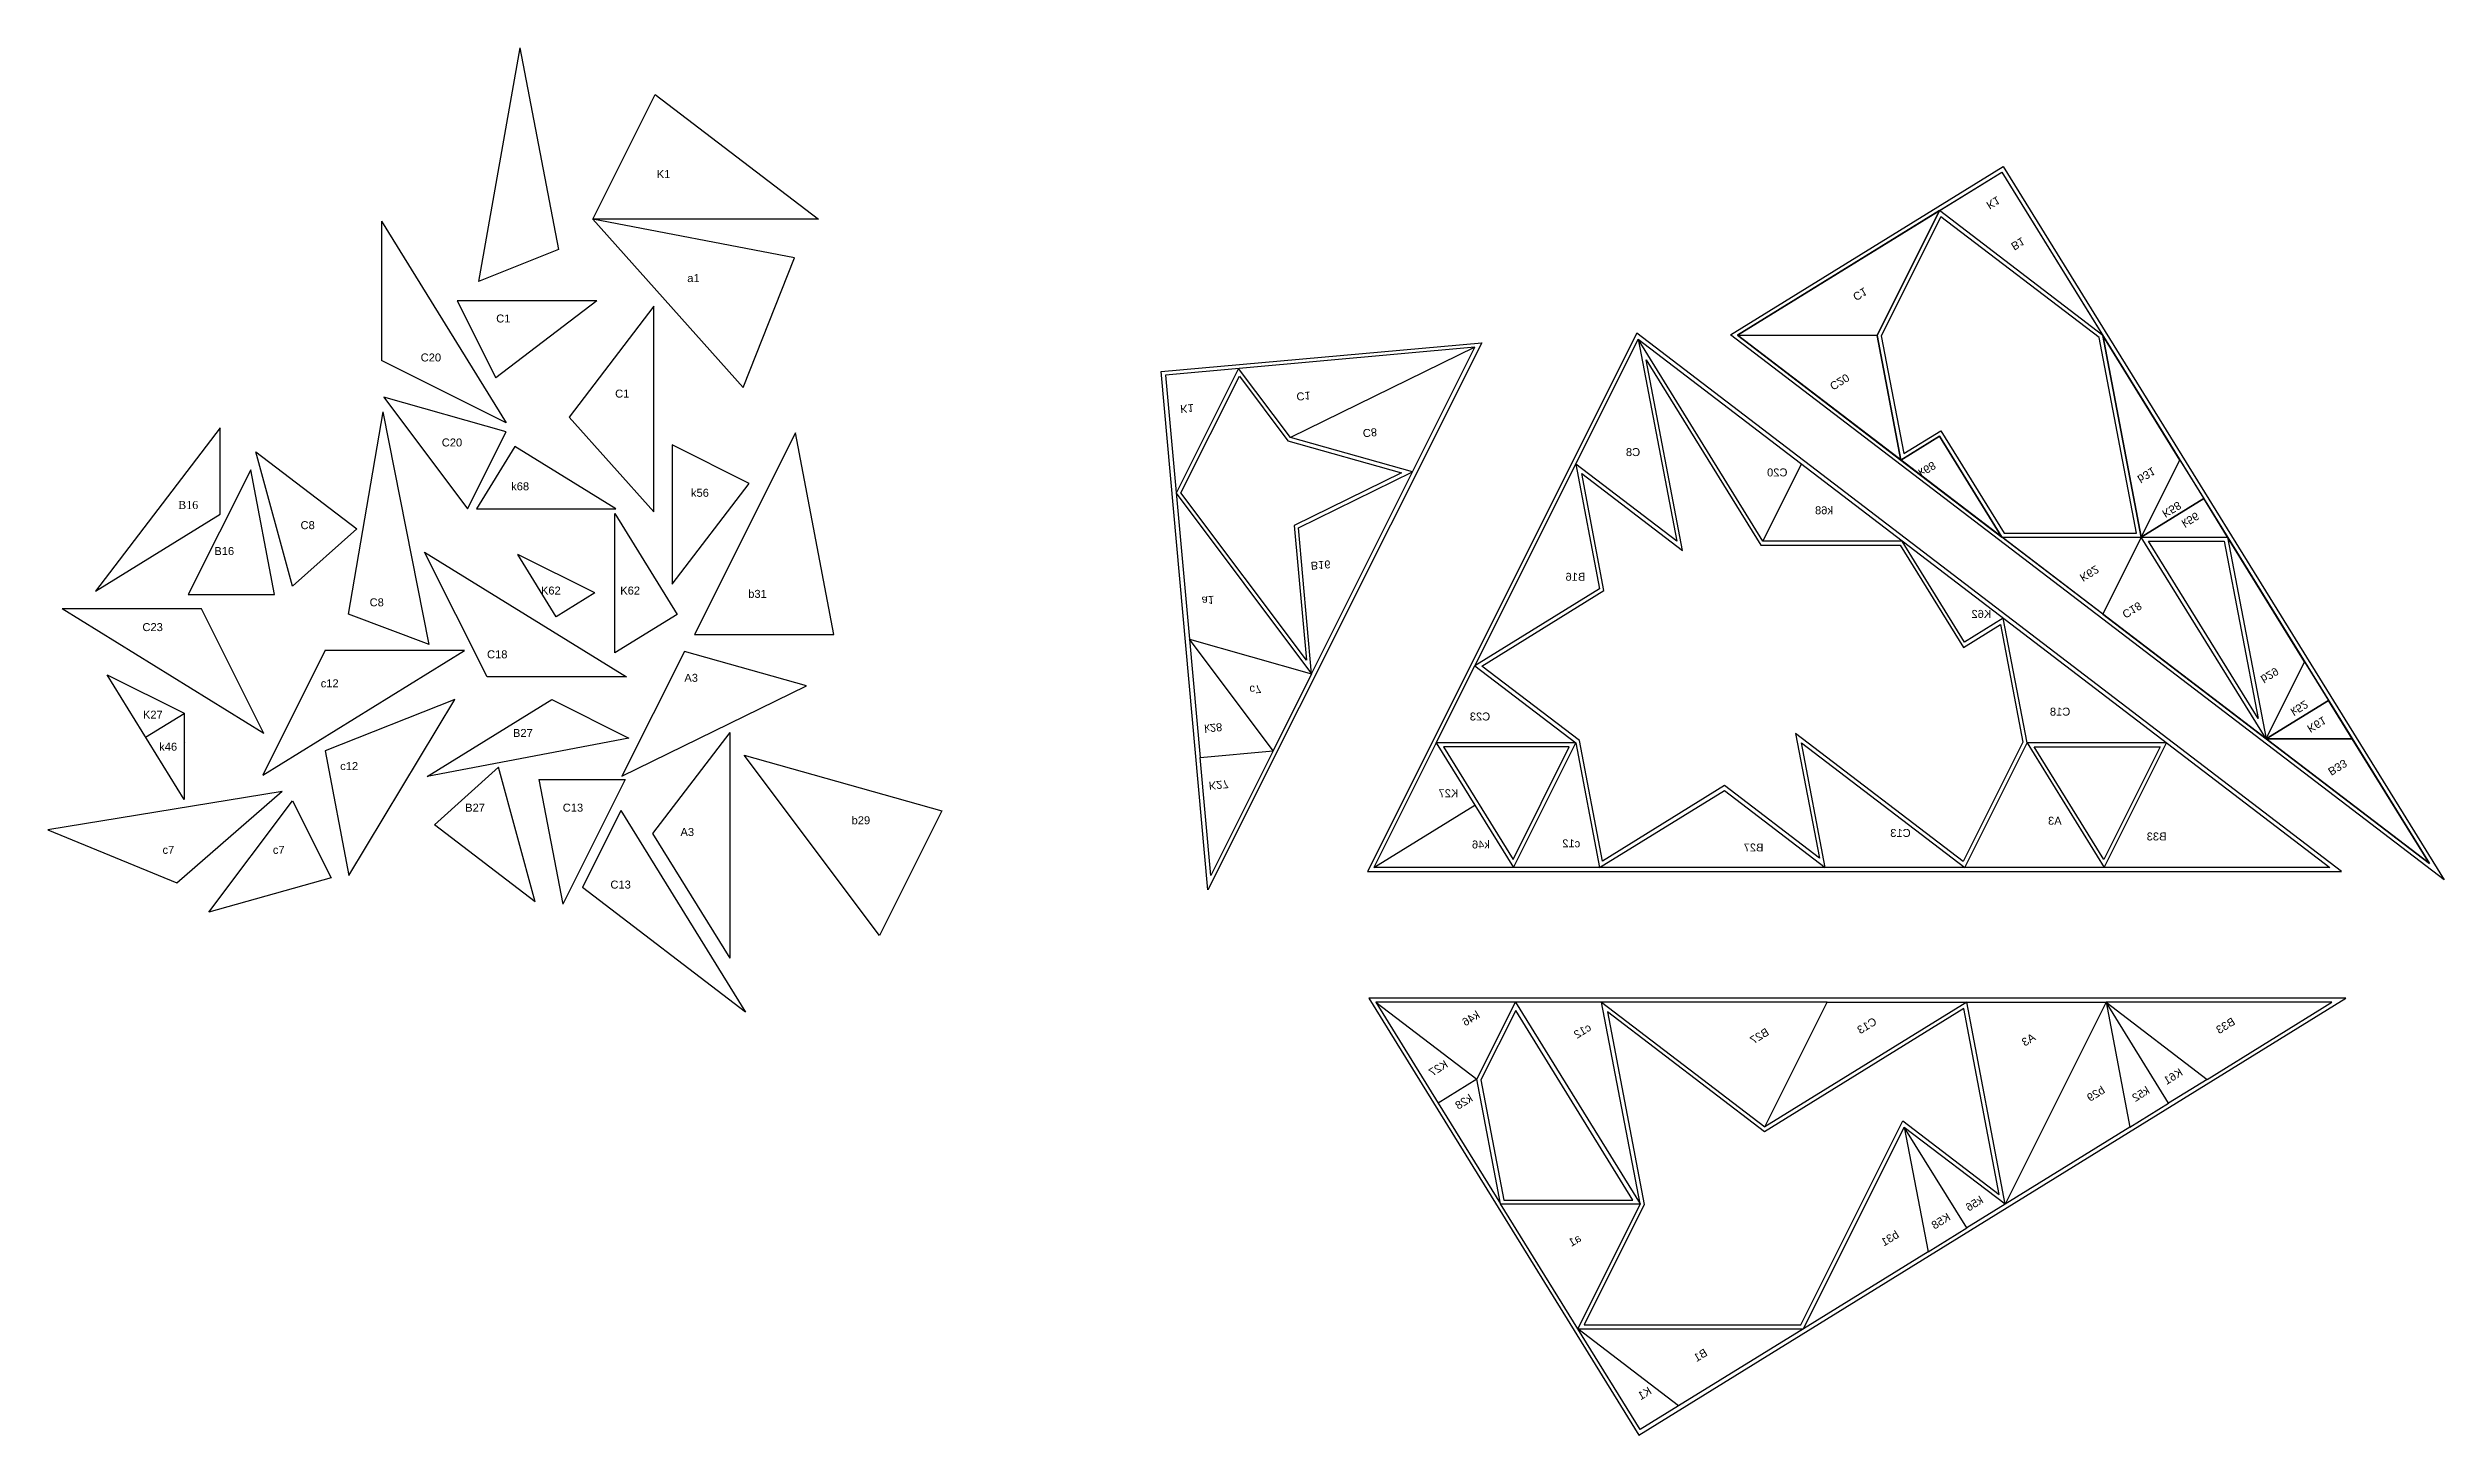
# Model space of a CAD drawing. Header units: inches. Extents: x -20.8 to 16.8, y -8.9 to 12.9.
import ezdxf

# ---------------------------------------------------------------- set-up
doc = ezdxf.new("R2010")
doc.units = ezdxf.units.IN
doc.header["$MEASUREMENT"] = 0
for name, color, linetype in [('cut', 4, 'Continuous'), ('engrave', 1, 'Continuous'), ('MUM', 2, 'Continuous')]:
    doc.layers.add(name, color=color, linetype=linetype)

msp = doc.modelspace()

# ---------------------------------------------------------------- linework, layer by layer
at = {"layer": 'cut'}
for p, q in [((-13.398, 12.866, 0), (-14.05, 9.2, 0)), ((-13.398, 12.866, 0), (-12.793, 9.699, 0)), ((-12.256, 10.175, 0), (-11.277, 12.132, 0)), ((-11.277, 12.132, 0), (-8.715, 10.175, 0)), ((5.597, 8.36, 0), (9.874, 11.002, 0)), ((9.874, 11.002, 0), (16.791, -0.193, 0.001)), ((-8.715, 10.175, 0), (-12.256, 10.175, 0)), ((-9.089, 9.57, 0), (-12.256, 10.175, 0)), ((-12.256, 10.175, 0), (-9.895, 7.536, 0)), ((8.897, 10.216, 0), (7.961, 8.345, 0.001)), ((11.38, 8.318, 0.001), (8.897, 10.216, 0)), ((-15.571, 10.146, 0), (-13.614, 6.979, 0)), ((-15.571, 10.146, 0), (-15.571, 7.958, 0)), ((-12.793, 9.699, 0), (-14.05, 9.2, 0)), ((-9.895, 7.536, 0), (-9.089, 9.57, 0)), ((-14.383, 8.898, 0), (-13.778, 7.688, 0)), ((-12.194, 8.898, 0), (-14.383, 8.898, 0)), ((-12.194, 8.898, 0), (-13.778, 7.688, 0)), ((-11.297, 8.811, 0), (-12.626, 7.072, 0)), ((-11.297, 5.586, 0.001), (-11.297, 8.81, 0.001)), ((4.124, 8.387, 0), (-0.101, -0.062, 0.001)), ((15.184, -0.062, 0.001), (4.124, 8.387, 0)), ((16.791, -0.193, 0.001), (5.597, 8.36, 0)), ((7.961, 8.345, 0.001), (8.313, 6.497, 0.001)), ((11.966, 5.249, 0.001), (11.38, 8.318, 0.001)), ((-13.614, 6.979, 0), (-15.571, 7.958, 0)), ((-3.336, 7.786, 0), (1.692, 8.239, 0)), ((1.692, 8.239, 0), (-2.603, -0.349, 0.001)), ((4.843, 4.976, 0), (4.271, 7.971, 0)), ((4.271, 7.971, 0), (6.069, 5.062, 0)), ((-2.603, -0.349, 0.001), (-3.336, 7.786, 0)), ((-3.028, 5.882, 0.001), (-2.111, 7.714, 0.001)), ((-2.111, 7.714, 0.001), (-1.348, 6.696, 0.001)), ((-16.091, 3.976, 0), (-15.544, 7.153, 0)), ((-14.825, 3.5, 0.022), (-15.544, 7.153, 0)), ((-15.532, 7.383, 0), (-14.219, 5.632, 0)), ((-13.614, 6.842, 0), (-15.532, 7.383, 0)), ((-18.102, 6.9, 0), (-20.058, 4.338, 0)), ((-18.101, 5.547, 0), (-18.102, 6.9, 0)), ((-14.219, 5.632, 0), (-13.614, 6.842, 0)), ((-11.297, 5.586, 0), (-12.626, 7.072, 0)), ((-9.077, 6.825, 0.001), (-10.661, 3.659, 0.001)), ((-8.473, 3.658, 0.001), (-9.077, 6.825, 0.001)), ((8.313, 6.497, 0.001), (8.894, 6.856, 0.001)), ((8.894, 6.856, 0.001), (9.887, 5.249, 0.001)), ((-17.541, 6.528, 0.001), (-15.958, 5.319, 0)), ((-16.966, 4.417, 0), (-17.541, 6.528, 0.001)), ((-13.477, 6.609, 0), (-14.082, 5.631, 0)), ((-11.894, 5.631, 0.001), (-13.477, 6.609, 0)), ((-9.802, 6.031, 0), (-11.011, 6.635, 0)), ((-11.011, 6.635, 0), (-11.011, 4.447, 0)), ((-1.348, 6.696, 0.001), (0.433, 6.194, 0.001)), ((-17.623, 6.245, 0), (-18.602, 4.288, 0)), ((-17.25, 4.288, 0), (-17.623, 6.245, 0)), ((-11.011, 4.447, 0.001), (-9.802, 6.031, 0)), ((0.433, 6.194, 0.001), (-1.249, 5.371, 0.001)), ((3.61, 4.347, 0), (3.26, 6.185, 0)), ((3.26, 6.185, 0), (4.843, 4.976, 0)), ((-1.059, 3.256, 0.001), (-3.028, 5.882, 0.001)), ((-20.058, 4.338, 0), (-18.101, 5.547, 0)), ((-15.958, 5.319, 0), (-16.966, 4.417, 0)), ((-14.082, 5.631, 0), (-11.894, 5.631, 0.001)), ((-11.911, 5.557, 0), (-10.932, 3.974, 0.001)), ((-11.911, 3.369, 0.001), (-11.911, 5.557, 0)), ((-1.249, 5.371, 0.001), (-1.059, 3.256, 0.001)), ((-14.894, 4.952, 0.001), (-11.727, 2.996, 0.001)), ((-13.915, 2.994, 0.001), (-14.894, 4.952, 0.001)), ((-12.83, 3.936, 0.001), (-13.433, 4.916, 0.001)), ((-12.225, 4.31, 0), (-13.433, 4.916, 0.001)), ((6.069, 5.062, 0), (8.255, 5.06, 0)), ((8.255, 5.06, 0), (9.249, 3.454, 0.001)), ((9.887, 5.249, 0.001), (11.966, 5.249, 0.001)), ((13.874, 2.342, 0.001), (12.154, 5.124, 0.001)), ((12.154, 5.124, 0.001), (13.341, 5.124, 0.001)), ((13.341, 5.124, 0.001), (13.874, 2.342, 0.001)), ((-18.602, 4.288, 0), (-17.25, 4.288, 0)), ((-12.225, 4.31, 0.001), (-12.83, 3.936, 0.001)), ((1.694, 3.162, 0), (3.61, 4.347, 0)), ((-17.417, 2.104, 0), (-20.583, 4.063, 0.001)), ((-18.395, 4.062, 0), (-20.583, 4.062, 0.001)), ((-17.417, 2.104, 0), (-18.395, 4.062, 0)), ((-14.825, 3.5, 0.022), (-16.091, 3.976, 0)), ((-10.932, 3.974, 0.001), (-11.911, 3.369, 0.001)), ((9.249, 3.454, 0.001), (9.83, 3.813, 0.001)), ((9.83, 3.813, 0.001), (10.184, 1.966, 0.001)), ((-16.456, 3.41, 0), (-17.435, 1.452, 0)), ((-17.435, 1.452, 0), (-14.268, 3.409, 0)), ((-14.268, 3.409, 0), (-16.456, 3.409, 0)), ((-10.819, 3.394, 0.001), (-11.798, 1.437, 0)), ((-8.901, 2.854, 0.001), (-10.819, 3.394, 0.001)), ((-10.661, 3.66, 0.001), (-8.473, 3.658, 0.001)), ((-19.875, 3.027, 0), (-18.665, 2.422, 0)), ((-18.666, 1.069, 0), (-19.875, 3.026, -0.001)), ((3.224, 1.993, 0), (1.694, 3.162, 0)), ((-14.422, 2.64, 0), (-16.456, 1.835, 0)), ((-16.083, -0.122, 0.001), (-14.422, 2.64, -0.001)), ((-14.855, 1.429, 0.001), (-12.898, 2.637, 0)), ((-11.727, 2.996, 0.001), (-13.915, 2.994, 0.001)), ((-12.898, 2.637, 0), (-11.689, 2.032, 0)), ((-11.798, 1.437, 0), (-8.901, 2.854, 0.001)), ((-19.271, 2.048, 0), (-18.666, 2.421, -0.001)), ((-18.665, 2.422, 0), (-18.666, 1.069, 0)), ((-18.644, 1.958, -0.001), (-18.645, 1.958, 0.001)), ((-18.644, 1.958, -0.001), (-18.645, 1.958, 0.001)), ((-11.689, 2.032, 0), (-14.855, 1.429, 0.001)), ((-11.311, 0.535, 0.001), (-10.102, 2.119, 0.001)), ((-10.102, -1.422, 0.001), (-10.102, 2.119, 0.001)), ((3.066, 1.895, 0), (1.091, 1.895, -0.001)), ((1.091, 1.895, -0.001), (2.183, 0.129, 0)), ((2.183, 0.129, 0), (3.066, 1.895, 0)), ((3.586, 0.101, 0), (3.224, 1.993, 0)), ((6.616, 2.106, 0), (6.99, 0.149, 0)), ((9.248, 0.096, 0), (6.616, 2.106, 0)), ((10.184, 1.966, 0.001), (9.248, 0.096, 0)), ((10.361, 1.895, 0.001), (12.335, 1.894, 0.002)), ((11.453, 0.129, 0.001), (10.361, 1.895, 0.001)), ((12.335, 1.894, 0.002), (11.453, 0.129, 0.001)), ((-16.456, 1.835, 0), (-16.083, -0.122, 0.001)), ((-14.741, 0.672, 0), (-13.733, 1.574, 0)), ((-13.158, -0.537, 0), (-13.733, 1.574, 0)), ((-7.756, -1.068, 0.001), (-9.88, 1.765, 0.001)), ((-9.88, 1.765, 0.001), (-6.777, 0.89, 0.001)), ((-20.805, 0.597, 0.001), (-17.131, 1.2, 0.001)), ((-18.781, -0.237, 0.001), (-17.131, 1.2, 0.001)), ((-13.101, 1.381, 0), (-12.727, -0.576, 0)), ((-13.101, 1.381, 0), (-11.748, 1.381, 0)), ((-11.748, 1.381, 0), (-12.727, -0.576, 0)), ((5.502, 1.286, 0), (3.586, 0.101, 0)), ((6.99, 0.149, 0), (5.502, 1.286, 0)), ((-18.28, -0.702, -0.001), (-16.967, 1.049, -0.001)), ((-16.967, 1.049, -0.001), (-16.362, -0.161, -0.001)), ((-11.814, 0.898, 0), (-12.419, -0.312, 0)), ((-11.814, 0.898, 0), (-9.857, -2.269, 0)), ((-6.777, 0.89, 0.001), (-7.756, -1.068, 0.001)), ((-20.804, 0.595, 0.001), (-18.781, -0.237, 0.001)), ((-13.158, -0.537, 0), (-14.741, 0.672, 0)), ((-10.102, -1.422, 0.001), (-11.311, 0.535, 0.001)), ((-16.362, -0.161, -0.001), (-18.28, -0.702, -0.001)), ((-9.857, -2.269, 0), (-12.419, -0.312, 0)), ((-0.101, -0.062, 0.001), (15.184, -0.062, 0.001)), ((15.25, -2.052, 0.001), (-0.081, -2.051, 0.001)), ((-0.081, -2.051, 0.001), (4.156, -8.908, 0.001)), ((2.225, -2.241, 0.001), (1.679, -3.332, 0.001)), ((4.064, -5.218, 0.001), (2.225, -2.241, 0.001)), ((4.156, -8.908, 0.001), (15.25, -2.052, 0.001)), ((9.256, -2.214, 0.001), (6.13, -4.146, 0.001)), ((9.813, -5.132, 0.001), (9.256, -2.214, 0.001)), ((6.13, -4.146, 0.001), (3.664, -2.262, 0.001)), ((3.664, -2.262, 0.001), (4.241, -5.289, 0.001)), ((1.679, -3.332, 0.001), (2.04, -5.218, 0.001)), ((6.7, -7.175, 0.001), (8.3, -3.976, 0.001)), ((8.3, -3.976, 0.001), (9.813, -5.132, 0.001)), ((2.04, -5.218, 0.001), (4.064, -5.218, 0.001)), ((4.241, -5.289, 0.001), (3.299, -7.175, 0.001)), ((3.299, -7.175, 0.001), (6.7, -7.175, 0.001))]:
    msp.add_line(p, q, dxfattribs=at)
at = {"layer": 'engrave'}
for p, q in [((8.875, 10.311, 0), (9.853, 10.916, 0)), ((9.853, 10.916, 0), (11.437, 8.353, 0.001)), ((8.875, 10.311, 0), (5.707, 8.355, 0)), ((7.896, 8.354, 0.001), (8.875, 10.311, 0)), ((11.437, 8.353, 0.001), (8.875, 10.311, 0)), ((3.167, 6.334, 0), (4.146, 8.292, 0)), ((4.146, 8.292, 0), (14.999, 0, 0.001)), ((6.103, 5.125, 0), (4.146, 8.292, 0)), ((4.146, 8.292, 0), (4.751, 5.125, 0)), ((5.707, 8.355, 0), (7.896, 8.354, 0.001)), ((5.707, 8.355, 0), (8.269, 6.397, 0.001)), ((8.269, 6.397, 0.001), (7.896, 8.354, 0.001)), ((11.437, 8.353, 0.001), (12.041, 5.187, 0.001)), ((12.646, 6.396, 0.001), (11.437, 8.353, 0.001)), ((1.586, 8.167, 0), (-3.268, 7.729, 0)), ((1.586, 8.167, 0), (-1.311, 6.751, 0.001)), ((-0.977, 3.043, 0.001), (1.586, 8.167, 0)), ((-3.268, 7.729, 0), (-2.894, 3.584, 0.001)), ((-2.122, 7.833, 0.001), (-3.101, 5.875, 0.001)), ((-1.311, 6.751, 0.001), (-2.122, 7.833, 0.001)), ((8.874, 6.77, 0.001), (8.269, 6.397, 0.001)), ((9.852, 5.186, 0.001), (8.874, 6.77, 0.001)), ((0.607, 6.21, 0.001), (-1.311, 6.751, 0.001)), ((8.269, 6.397, 0.001), (9.852, 5.186, 0.001)), ((12.041, 5.187, 0.001), (12.646, 6.396, 0.001)), ((12.646, 6.396, 0.001), (13.02, 5.792, 0.001)), ((-1.183, 5.334, 0.001), (0.607, 6.21, 0.001)), ((1.584, 3.167, 0), (3.167, 6.334, 0)), ((4.751, 5.125, 0), (3.167, 6.334, 0)), ((3.167, 6.334, 0), (3.541, 4.377, 0)), ((6.103, 5.125, 0), (6.708, 6.334, 0)), ((-3.101, 5.875, 0.001), (-0.977, 3.043, 0.001)), ((13.02, 5.792, 0.001), (12.041, 5.187, 0.001)), ((13.394, 5.187, 0.001), (13.02, 5.792, 0.001)), ((-0.977, 3.043, 0.001), (-1.183, 5.334, 0.001)), ((8.29, 5.123, 0), (6.103, 5.125, 0)), ((9.269, 3.54, 0.001), (8.29, 5.123, 0)), ((9.852, 5.186, 0.001), (12.041, 5.187, 0.001)), ((11.436, 3.978, 0.002), (9.852, 5.186, 0.001)), ((12.041, 5.187, 0.001), (11.436, 3.978, 0.002)), ((12.041, 5.187, 0.001), (13.394, 5.187, 0.001)), ((13.999, 2.021, 0.001), (12.041, 5.187, 0.001)), ((13.393, 5.187, 0.001), (13.999, 2.021, 0.001)), ((14.603, 3.229, 0.001), (13.393, 5.187, 0.001)), ((3.541, 4.377, 0), (1.584, 3.167, 0)), ((9.874, 3.914, 0.001), (9.269, 3.54, 0.001)), ((10.249, 1.957, 0.001), (9.874, 3.914, 0.001)), ((11.436, 3.978, 0.002), (13.999, 2.021, 0.001)), ((-2.894, 3.584, 0.001), (-0.977, 3.043, 0.001)), ((-1.581, 1.833, 0.001), (-2.894, 3.584, 0.001)), ((-2.894, 3.584, 0.001), (-2.727, 1.73, 0.001)), ((-0.977, 3.043, 0.001), (-1.581, 1.833, 0.001)), ((0.979, 1.958, -0.001), (1.584, 3.167, 0)), ((1.584, 3.167, 0), (3.167, 1.958, 0)), ((13.999, 2.021, 0.001), (14.603, 3.229, 0.001)), ((14.603, 3.229, 0.001), (14.976, 2.624, 0.001)), ((14.976, 2.624, 0.001), (13.999, 2.021, 0.001)), ((15.351, 2.02, 0.001), (14.976, 2.624, 0.001)), ((0.979, 1.958, -0.001), (0.001, 0.001, -0.001)), ((3.167, 1.958, 0), (0.979, 1.958, -0.001)), ((0.979, 1.958, -0.001), (2.189, 0.001, 0)), ((2.189, 0.001, 0), (3.167, 1.958, 0)), ((3.167, 1.958, 0), (3.541, 0.001, 0)), ((7.082, 0, 0), (6.708, 1.957, 0)), ((6.708, 1.957, 0), (9.27, 0, 0)), ((9.27, 0, 0), (10.249, 1.957, 0.001)), ((12.436, 1.957, 0.002), (10.249, 1.957, 0.001)), ((10.249, 1.957, 0.001), (11.458, 0, 0.001)), ((11.458, 0, 0.001), (12.436, 1.957, 0.002)), ((13.999, 2.021, 0.001), (15.351, 2.02, 0.001)), ((13.999, 2.021, 0.001), (16.56, 0.063, 0.001)), ((16.56, 0.063, 0.001), (15.351, 2.02, 0.001)), ((-2.727, 1.73, 0.001), (-1.581, 1.833, 0.001)), ((-2.56, -0.124, 0.001), (-2.727, 1.73, 0.001)), ((-1.581, 1.833, 0.001), (-2.56, -0.124, 0.001)), ((3.541, 0.001, 0), (5.499, 1.21, 0)), ((5.499, 1.21, 0), (7.082, 0, 0)), ((0.001, 0.001, -0.001), (1.584, 0.979, -0.001)), ((2.189, 0.001, 0), (0.001, 0.001, -0.001)), ((3.541, 0.001, 0), (2.189, 0.001, 0)), ((7.082, 0, 0), (3.541, 0.001, 0)), ((9.27, 0, 0), (7.082, 0, 0)), ((11.458, 0, 0.001), (9.27, 0, 0)), ((14.999, 0, 0.001), (11.458, 0, 0.001)), ((2.22, -2.113, 0.002), (0.031, -2.114, 0.001)), ((0.031, -2.114, 0.001), (1.614, -3.323, 0.001)), ((0.031, -2.114, 0.001), (1.009, -3.697, 0.001)), ((1.614, -3.323, 0.001), (2.22, -2.113, 0.002)), ((2.22, -2.113, 0.002), (4.176, -5.28, 0.001)), ((3.572, -2.113, 0.001), (2.22, -2.113, 0.002)), ((4.176, -5.28, 0.001), (3.572, -2.113, 0.001)), ((7.113, -2.113, 0.001), (3.572, -2.113, 0.001)), ((3.572, -2.113, 0.001), (6.134, -4.071, 0.001)), ((6.134, -4.071, 0.001), (7.113, -2.113, 0.001)), ((9.301, -2.114, 0.001), (6.134, -4.071, 0.001)), ((7.113, -2.113, 0.001), (9.301, -2.114, 0.001)), ((9.905, -5.281, 0.001), (9.301, -2.114, 0.001)), ((9.301, -2.114, 0.001), (11.489, -2.114, 0.001)), ((11.489, -2.114, 0.001), (9.905, -5.281, 0.001)), ((11.489, -2.114, 0.001), (11.863, -4.072, 0.002)), ((12.468, -3.698, 0.001), (11.489, -2.114, 0.001)), ((11.489, -2.114, 0.001), (13.072, -3.324, 0.001)), ((15.03, -2.114, 0.001), (11.489, -2.114, 0.001)), ((13.072, -3.324, 0.001), (15.03, -2.114, 0.001)), ((1.614, -3.323, 0.001), (1.009, -3.697, 0.001)), ((1.988, -5.28, 0.001), (1.614, -3.323, 0.001)), ((13.072, -3.324, 0.001), (12.468, -3.698, 0.001)), ((1.009, -3.697, 0.001), (1.988, -5.28, 0.001)), ((11.863, -4.072, 0.002), (12.468, -3.698, 0.001)), ((6.739, -7.238, 0.001), (8.322, -4.072, 0.001)), ((8.322, -4.072, 0.001), (8.696, -6.029, 0.001)), ((9.301, -5.655, 0.001), (8.322, -4.072, 0.001)), ((8.322, -4.072, 0.001), (9.906, -5.28, 0.001)), ((11.863, -4.072, 0.002), (9.905, -5.281, 0.001)), ((1.988, -5.28, 0.001), (4.176, -5.28, 0.001)), ((3.198, -7.238, 0.001), (1.988, -5.28, 0.001)), ((4.176, -5.28, 0.001), (3.198, -7.238, 0.001)), ((9.905, -5.281, 0.001), (9.301, -5.655, 0.001)), ((8.696, -6.029, 0.001), (9.301, -5.655, 0.001)), ((8.696, -6.029, 0.001), (6.739, -7.238, 0.001)), ((3.198, -7.238, 0.001), (6.739, -7.238, 0.001)), ((4.781, -8.448, 0.001), (3.198, -7.238, 0.001)), ((4.176, -8.822, 0.001), (3.198, -7.238, 0.001)), ((6.739, -7.238, 0.001), (4.781, -8.448, 0.001)), ((4.781, -8.448, 0.001), (4.176, -8.822, 0.001))]:
    msp.add_line(p, q, dxfattribs=at)
at = {"layer": 'MUM'}
for p, q in [((5.707, 8.355, 0), (9.853, 10.916, 0)), ((9.853, 10.916, 0), (16.56, 0.063, 0.001)), ((8.875, 10.311, 0), (7.896, 8.354, 0.001)), ((11.437, 8.353, 0.001), (8.875, 10.311, 0)), ((7.896, 8.354, 0.001), (5.707, 8.355, 0)), ((16.56, 0.063, 0.001), (5.707, 8.355, 0)), ((7.896, 8.354, 0.001), (8.269, 6.397, 0.001)), ((12.041, 5.187, 0.001), (11.437, 8.353, 0.001)), ((8.269, 6.397, 0.001), (8.874, 6.77, 0.001)), ((8.874, 6.77, 0.001), (9.852, 5.186, 0.001)), ((12.041, 5.187, 0.001), (12.646, 6.396, 0.001)), ((12.041, 5.187, 0.001), (13.02, 5.792, 0.001)), ((9.852, 5.186, 0.001), (12.041, 5.187, 0.001)), ((12.041, 5.187, 0.001), (11.436, 3.978, 0.002)), ((13.999, 2.021, 0.001), (12.041, 5.187, 0.001)), ((12.041, 5.187, 0.001), (13.394, 5.187, 0.001)), ((13.393, 5.187, 0.001), (13.999, 2.021, 0.001)), ((13.998, 2.02, 0.001), (14.603, 3.229, 0.001)), ((13.999, 2.021, 0.001), (14.976, 2.624, 0.001)), ((15.351, 2.02, 0.001), (13.999, 2.021, 0.001))]:
    msp.add_line(p, q, dxfattribs=at)

# ---------------------------------------------------------------- texts
at = {"layer": 'engrave', "ltscale": 0.2, "char_height": 0.125, "attachment_point": 1, "line_spacing_factor": 0.963855}
for s, insert, width in [('\\fArial;K1', (-11.252, 10.948, 0), 0.58584), ('\\fArial;a1', (-10.773, 9.315, 0), 0.56024), ('\\fArial;C1', (-13.771, 8.681, 0), 0.61446), ('\\fArial;C20', (-14.956, 8.069, 0), 0.85542), ('\\fArial;C1', (-11.905, 7.502, 0), 0.61446), ('\\fArial;C20', (-14.625, 6.735, 0), 0.85542), ('\\fArial;k68', (-13.536, 6.047, 0.001), 0.77108), ('{\\f@Batang|b0|i0|c0|p18;B16}', (-18.761, 5.754, 0), 0.82681), ('{\\fArial|b0|i0|c0|p34;k56}', (-10.715, 5.945, 0), 0.77259), ('\\fArial;C8', (-16.841, 5.437, 0), 0.66114), ('\\fArial;B16', (-18.194, 5.031, 0), 0.82681), ('\\fArial;C8', (-15.757, 4.226, 0), 0.66114), ('\\fArial;K62', (-13.069, 4.411, 0.001), 0.82229), ('\\fArial;K62', (-11.825, 4.411, 0.001), 0.82229), ('\\fArial;b31', (-9.817, 4.359, 0.001), 0.74398), ('\\fArial;C23', (-19.322, 3.837, 0.001), 0.85542), ('\\fArial;C18', (-13.915, 3.41, 0.001), 0.85392), ('\\fArial;A3', (-10.819, 3.041, 0.001), 0.65964), ('\\fArial;c12', (-16.525, 2.954, 0), 0.77711), ('\\fArial;K27', (-19.314, 2.463, -0.001), 0.82681), ('\\fArial;k46', (-19.059, 1.96, 0), 0.77259), ('\\fArial;B27', (-13.508, 2.175, 0.001), 0.82681), ('\\fArial;c12', (-16.219, 1.656, 0), 0.77711), ('\\fArial;B27', (-14.258, 1.003, 0.001), 0.82681), ('\\fArial;C13', (-12.727, 1.003, 0), 0.85542), ('\\fArial;b29', (-8.195, 0.805, 0.001), 0.79217), ('\\fArial;A3', (-10.88, 0.621, 0.001), 0.65964), ('\\fArial;c7', (-19.006, 0.341, -0.001), 0.58886), ('\\fArial;c7', (-17.275, 0.341, -0.001), 0.58886), ('\\fArial;C13', (-11.979, -0.204, 0), 0.85542)]:
    msp.add_mtext(s, dxfattribs=dict(at, insert=insert, width=width))
at = {"layer": 'engrave', "extrusion": (4.57232e-05, -3.4934e-05, -1), "char_height": 0.125, "attachment_point": 1, "text_direction": (0.850718, 0.525623, 2.1e-05), "line_spacing_factor": 0.963855}
for s, insert, width in [('\\fArial;K1', (9.661, 10.325, 0.001), 0.58584), ('\\fArial;B1', (10.048, 9.681, 0.001), 0.58584), ('\\fArial;C1', (7.566, 8.888, 0), 0.61446), ('\\fArial;C20', (7.204, 7.485, 0.001), 0.85542), ('\\fArial;k68', (8.593, 6.128, 0.001), 0.77108), ('\\fArial;b31', (12.03, 6.032, 0), 0.74398), ('\\fArial;K58', (12.419, 5.485, 0.001), 0.8253), ('\\fArial;k56', (12.724, 5.332, 0.001), 0.77259), ('\\fArial;K62', (11.126, 4.481, 0.002), 0.82229), ('\\fArial;C18', (11.792, 3.904, 0.002), 0.85392), ('\\fArial;b29', (13.964, 2.891, 0.001), 0.79217), ('\\fArial;k52', (14.434, 2.377, 0.001), 0.76807), ('\\fArial;K61', (14.694, 2.11, 0.001), 0.77861), ('\\fArial;B33', (15.021, 1.437, 0.001), 0.82681)]:
    msp.add_mtext(s, dxfattribs=dict(at, insert=insert, width=width))
at = {"layer": 'engrave', "extrusion": (-1.33859e-05, -2.67693e-05, -1), "char_height": 0.125, "attachment_point": 1, "text_direction": (0.995963, 0.08976, -1.6e-05), "line_spacing_factor": 0.963855}
for s, insert, width in [('\\fArial;K1', (-3.033, 7.134, 0), 0.58584), ('\\fArial;C1', (-1.209, 7.328, 0.001), 0.61446), ('\\fArial;C8', (-0.168, 6.754, 0), 0.66114), ('\\fArial;B16', (-0.985, 4.672, 0), 0.82681), ('\\fArial;a1', (-2.695, 4.125, 0.001), 0.56024), ('\\fArial;c7', (-1.946, 2.727, 0.001), 0.58886), ('\\fArial;k28', (-2.655, 2.119, 0.001), 0.77108), ('\\fArial;K27', (-2.585, 1.221, 0.001), 0.82681)]:
    msp.add_mtext(s, dxfattribs=dict(at, insert=insert, width=width))
at = {"layer": 'engrave', "extrusion": (0.00014598, 4.78641e-05, -1), "char_height": 0.125, "attachment_point": 1, "text_direction": (-1, 0, -0.000146), "line_spacing_factor": 0.963855}
for s, insert, width in [('\\fArial;C8', (4.178, 6.584, 0), 0.66114), ('\\fArial;C20', (6.489, 6.265, 0), 0.85542), ('\\fArial;k68', (7.203, 5.671, 0), 0.77108), ('\\fArial;B16', (3.318, 4.627, 0), 0.82681), ('\\fArial;K62', (9.687, 4.044, 0), 0.82229), ('\\fArial;C23', (1.825, 2.434, 0), 0.85542), ('\\fArial;C18', (10.927, 2.51, 0.001), 0.85392), ('\\fArial;K27', (1.325, 1.23, 0), 0.82681), ('\\fArial;A3', (10.791, 0.798, 0.001), 0.65964), ('\\fArial;k46', (1.82, 0.425, 0), 0.77259), ('\\fArial;c12', (3.238, 0.443, 0), 0.77711), ('\\fArial;B27', (6.112, 0.378, 0), 0.82681), ('\\fArial;C13', (8.422, 0.606, 0), 0.85542), ('\\fArial;B33', (12.436, 0.551, 0.002), 0.82681)]:
    msp.add_mtext(s, dxfattribs=dict(at, insert=insert, width=width))
at = {"layer": 'engrave', "extrusion": (3.40914e-05, -1.31298e-09, -1), "char_height": 0.125, "attachment_point": 1, "text_direction": (-0.850673, -0.525695, -2.9e-05), "line_spacing_factor": 0.963855}
for s, insert, width in [('\\fArial;k46', (1.609, -2.24, 0.001), 0.77259), ('\\fArial;c12', (3.359, -2.436, 0.001), 0.77711), ('\\fArial;B27', (6.148, -2.51, 0.001), 0.82681), ('\\fArial;C13', (7.838, -2.343, 0.001), 0.85542), ('\\fArial;A3', (10.329, -2.591, 0.001), 0.65964), ('\\fArial;B33', (13.461, -2.346, 0.001), 0.82681), ('\\fArial;K27', (1.109, -3.015, 0.001), 0.82681), ('\\fArial;K61', (12.639, -3.142, 0.001), 0.77861), ('\\fArial;k28', (1.498, -3.548, 0.001), 0.77108), ('\\fArial;b29', (11.418, -3.42, 0.001), 0.79217), ('\\fArial;k52', (12.119, -3.427, 0.001), 0.76807), ('\\fArial;k56', (9.509, -5.146, 0.001), 0.77259), ('\\fArial;K58', (8.995, -5.413, 0.001), 0.8253), ('\\fArial;a1', (3.201, -5.745, 0.001), 0.56024), ('\\fArial;b31', (8.187, -5.688, 0.001), 0.74398), ('\\fArial;B1', (5.181, -7.543, 0.001), 0.58584), ('\\fArial;K1', (4.305, -8.142, 0.001), 0.58584)]:
    msp.add_mtext(s, dxfattribs=dict(at, insert=insert, width=width))

doc.saveas('drawing.dxf')
